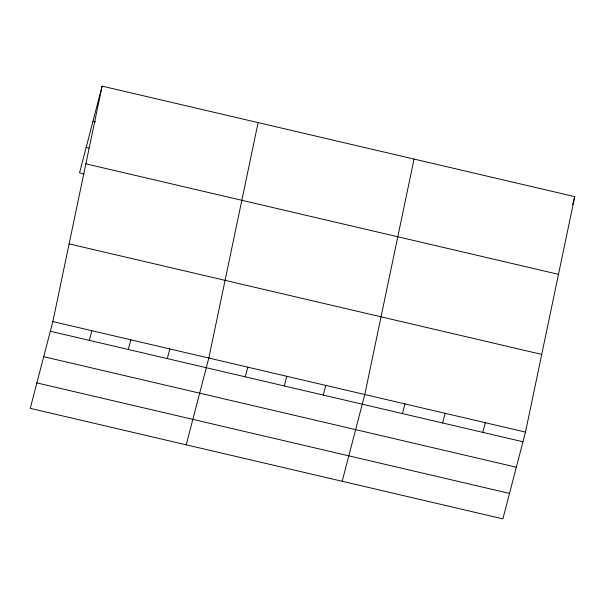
<?xml version="1.0" encoding="UTF-8"?>
<svg xmlns="http://www.w3.org/2000/svg" width="605" height="605" viewBox="0 0 605 605"><rect width="100%" height="100%" fill="white"/><g stroke="black" fill="none" stroke-linecap="round" stroke-linejoin="round"><path stroke-width="0.91" d="M52.854 321.58L102.124 86.137L574.75 196.648L525.473 432.099L502.876 518.863L30.25 408.352L52.854 321.58L525.473 432.099M258.093 122.603L208.816 358.054L186.219 444.819M414.054 159.077L364.785 394.52L342.18 481.285M102.124 86.137L79.527 172.901L84.057 173.96M89.328 340.365L91.839 330.701M128.313 349.478L130.831 339.821M167.305 358.599L169.823 348.934M245.29 376.832L247.808 367.167M284.282 385.952L286.8 376.287M323.274 395.065L325.793 385.408M402.438 413.578L404.957 403.913M442.61 422.971L445.129 413.313M482.782 432.363L485.301 422.706M572.693 204.558L574.75 196.648M92.981 121.242L95.703 121.877M86.152 147.461L88.874 148.096M85.865 163.834L558.491 274.345M69.114 243.883L541.732 354.401M50.336 331.245L522.954 441.763M43.704 356.693L516.33 467.204M36.875 382.904L509.501 493.415"/></g></svg>
